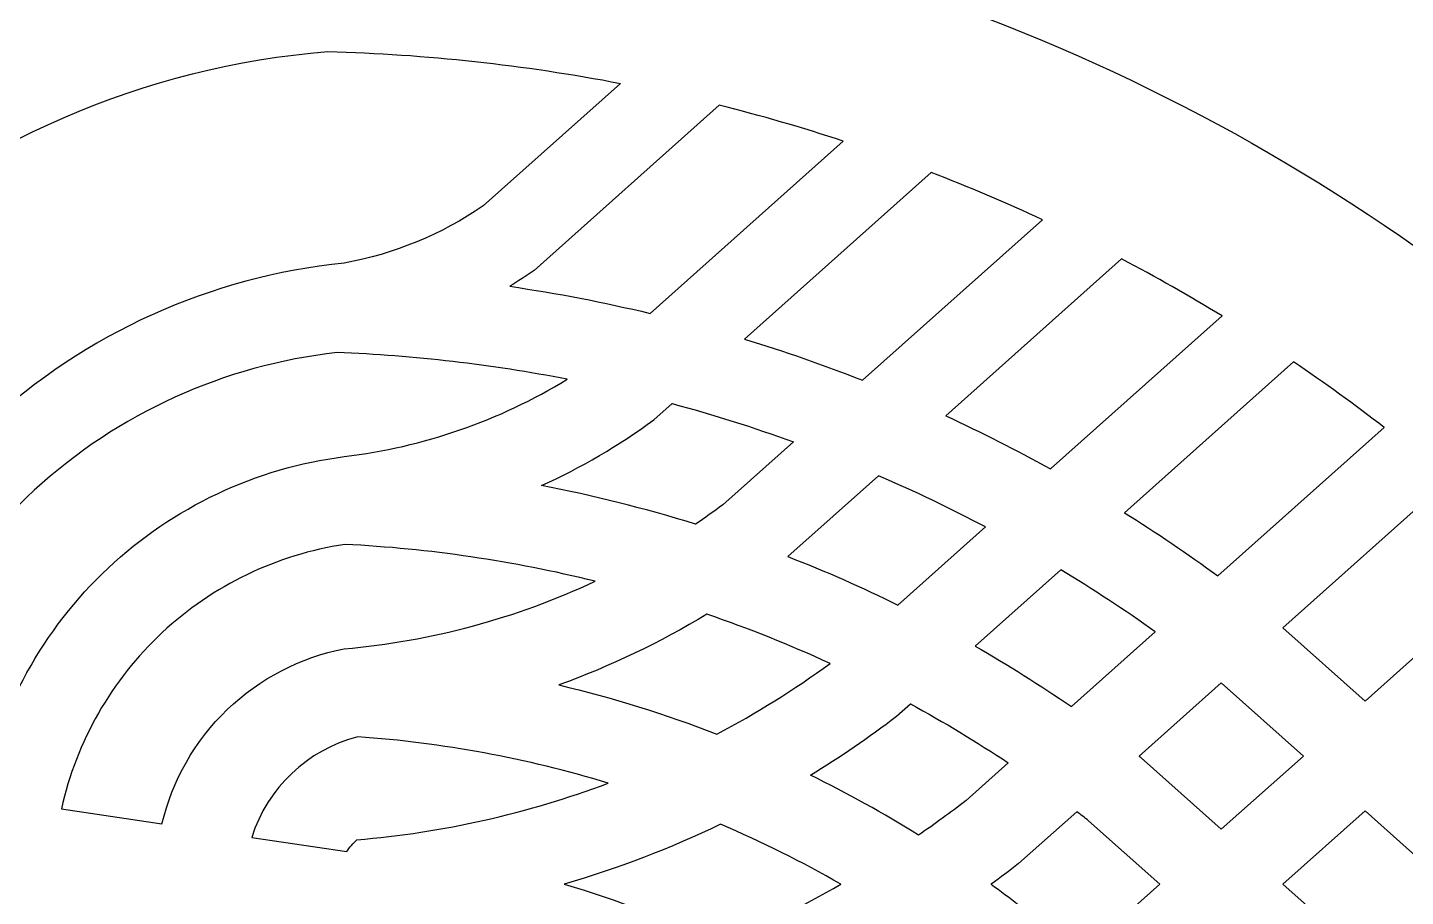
# Model space of a CAD drawing. Header units: centimetres. Extents: x -26.7 to 26.7, y -8.3 to 8.3.
# Drawn here: x -15.229 to -12.709, y -0.022 to 1.567 of the extents above; entities that cross this region are included whole.
import ezdxf

# ---------------------------------------------------------------- set-up
doc = ezdxf.new("R2010")
doc.units = ezdxf.units.CM
doc.header["$MEASUREMENT"] = 0
doc.layers.add('Layer 1', color=7, linetype='Continuous')

msp = doc.modelspace()

# ---------------------------------------------------------------- linework, layer by layer
at = {"layer": 'Layer 1', "color": 7}
for points, knots in [([(-17.97988, -6.49903), (-17.50148, -5.8997), (-17.22627, -5.16365), (-17.1941, -4.39746), (-17.1941, -4.39746), (-16.62958, -4.91649), (-15.9145, -5.24235), (-15.15243, -5.32786), (-15.15243, -5.32786), (-15.15243, -5.32786), (-13.59928, -5.41631), (-13.59928, -5.41631), (-13.59928, -5.41631), (-13.59928, -5.41631), (-13.68772, -3.86316), (-13.68772, -3.86316), (-13.68772, -3.86316), (-13.77323, -3.10108), (-14.0991, -2.38601), (-14.61812, -1.82149), (-14.61812, -1.82149), (-13.85194, -1.78932), (-13.11588, -1.5141), (-12.51655, -1.0357), (-12.51655, -1.0357), (-12.51655, -1.0357), (-11.35576, 0), (-11.35576, 0), (-11.35576, 0), (-11.35576, 0), (-12.51655, 1.03571), (-12.51655, 1.03571), (-12.51655, 1.03571), (-13.11588, 1.51411), (-13.85194, 1.78932), (-14.61812, 1.82149), (-14.61812, 1.82149), (-14.0991, 2.38601), (-13.77323, 3.10109), (-13.68772, 3.86316), (-13.68772, 3.86316), (-13.68772, 3.86316), (-13.59928, 5.41631), (-13.59928, 5.41631), (-13.59928, 5.41631), (-13.59928, 5.41631), (-15.15243, 5.32787), (-15.15243, 5.32787), (-15.15243, 5.32787), (-15.9145, 5.24236), (-16.62958, 4.91649), (-17.1941, 4.39747), (-17.1941, 4.39747), (-17.22627, 5.16365), (-17.50148, 5.89971), (-17.97988, 6.49904), (-17.97988, 6.49904), (-17.97988, 6.49904), (-19.01559, 7.65983), (-19.01559, 7.65983), (-19.01559, 7.65983), (-19.01559, 7.65983), (-20.0513, 6.49904), (-20.0513, 6.49904), (-20.0513, 6.49904), (-20.5297, 5.89971), (-20.80491, 5.16365), (-20.83708, 4.39747), (-20.83708, 4.39747), (-21.4016, 4.91649), (-22.11668, 5.24236), (-22.87875, 5.32787), (-22.87875, 5.32787), (-22.87875, 5.32787), (-24.4319, 5.41631), (-24.4319, 5.41631), (-24.4319, 5.41631), (-24.4319, 5.41631), (-24.34346, 3.86316), (-24.34346, 3.86316), (-24.34346, 3.86316), (-24.25795, 3.10109), (-23.93208, 2.38601), (-23.41306, 1.82149), (-23.41306, 1.82149), (-24.17924, 1.78932), (-24.91529, 1.51411), (-25.51463, 1.03571), (-25.51463, 1.03571), (-25.51463, 1.03571), (-26.67541, 0), (-26.67541, 0), (-26.67541, 0), (-26.67541, 0), (-25.51463, -1.0357), (-25.51463, -1.0357), (-25.51463, -1.0357), (-24.91529, -1.5141), (-24.17924, -1.78931), (-23.41306, -1.82149), (-23.41306, -1.82149), (-23.93208, -2.38601), (-24.25795, -3.10108), (-24.34346, -3.86316), (-24.34346, -3.86316), (-24.34346, -3.86316), (-24.4319, -5.41631), (-24.4319, -5.41631), (-24.4319, -5.41631), (-24.4319, -5.41631), (-22.87875, -5.32786), (-22.87875, -5.32786), (-22.87875, -5.32786), (-22.11667, -5.24235), (-21.4016, -4.91649), (-20.83708, -4.39746), (-20.83708, -4.39746), (-20.80491, -5.16365), (-20.5297, -5.8997), (-20.0513, -6.49903), (-20.0513, -6.49903), (-20.0513, -6.49903), (-19.01559, -7.65982), (-19.01559, -7.65982), (-19.01559, -7.65982), (-19.01559, -7.65982), (-17.97988, -6.49903), (-17.97988, -6.49903)], [0, 0, 0, 0, 0.030303, 0.030303, 0.030303, 0.030303, 0.0606061, 0.0606061, 0.0606061, 0.0606061, 0.0909091, 0.0909091, 0.0909091, 0.0909091, 0.1212121, 0.1212121, 0.1212121, 0.1212121, 0.1515152, 0.1515152, 0.1515152, 0.1515152, 0.1818182, 0.1818182, 0.1818182, 0.1818182, 0.2121212, 0.2121212, 0.2121212, 0.2121212, 0.2424242, 0.2424242, 0.2424242, 0.2424242, 0.2727273, 0.2727273, 0.2727273, 0.2727273, 0.3030303, 0.3030303, 0.3030303, 0.3030303, 0.3333333, 0.3333333, 0.3333333, 0.3333333, 0.3636364, 0.3636364, 0.3636364, 0.3636364, 0.3939394, 0.3939394, 0.3939394, 0.3939394, 0.4242424, 0.4242424, 0.4242424, 0.4242424, 0.4545455, 0.4545455, 0.4545455, 0.4545455, 0.4848485, 0.4848485, 0.4848485, 0.4848485, 0.5151515, 0.5151515, 0.5151515, 0.5151515, 0.5454545, 0.5454545, 0.5454545, 0.5454545, 0.5757576, 0.5757576, 0.5757576, 0.5757576, 0.6060606, 0.6060606, 0.6060606, 0.6060606, 0.6363636, 0.6363636, 0.6363636, 0.6363636, 0.6666667, 0.6666667, 0.6666667, 0.6666667, 0.6969697, 0.6969697, 0.6969697, 0.6969697, 0.7272727, 0.7272727, 0.7272727, 0.7272727, 0.7575758, 0.7575758, 0.7575758, 0.7575758, 0.7878788, 0.7878788, 0.7878788, 0.7878788, 0.8181818, 0.8181818, 0.8181818, 0.8181818, 0.8484848, 0.8484848, 0.8484848, 0.8484848, 0.8787879, 0.8787879, 0.8787879, 0.8787879, 0.9090909, 0.9090909, 0.9090909, 0.9090909, 0.9393939, 0.9393939, 0.9393939, 0.9393939, 1, 1, 1, 1]), ([(-15.64716, 0.20957), (-15.60481, 0.45167), (-15.48444, 0.67327), (-15.3044, 0.84058), (-15.3044, 0.84058), (-15.12436, 1.00789), (-14.89455, 1.11172), (-14.65, 1.13624), (-14.65, 1.13624), (-14.55891, 1.15299), (-14.47235, 1.18867), (-14.39592, 1.24099), (-14.39592, 1.24099), (-14.39592, 1.24099), (-14.14467, 1.46517), (-14.14467, 1.46517), (-14.14467, 1.46517), (-14.3213, 1.49911), (-14.5004, 1.51861), (-14.68019, 1.52346), (-14.68019, 1.52346), (-15.01591, 1.49605), (-15.33313, 1.35836), (-15.58243, 1.13185), (-15.58243, 1.13185), (-15.83172, 0.90533), (-15.99909, 0.60272), (-16.05845, 0.27116), (-16.05845, 0.27116), (-16.05845, 0.27116), (-15.64716, 0.20957), (-15.64716, 0.20957)], [0, 0, 0, 0, 0.1111111, 0.1111111, 0.1111111, 0.1111111, 0.2222222, 0.2222222, 0.2222222, 0.2222222, 0.3333333, 0.3333333, 0.3333333, 0.3333333, 0.4444444, 0.4444444, 0.4444444, 0.4444444, 0.5555556, 0.5555556, 0.5555556, 0.5555556, 0.6666667, 0.6666667, 0.6666667, 0.6666667, 0.7777778, 0.7777778, 0.7777778, 0.7777778, 1, 1, 1, 1]), ([(-14.34729, 1.09388), (-14.33217, 1.10309), (-14.31736, 1.1128), (-14.30287, 1.12298), (-14.30287, 1.12298), (-14.30287, 1.12298), (-13.96414, 1.42522), (-13.96414, 1.42522), (-13.96414, 1.42522), (-13.88775, 1.40606), (-13.81207, 1.38419), (-13.73723, 1.35963), (-13.73723, 1.35963), (-13.73723, 1.35963), (-14.09056, 1.04437), (-14.09056, 1.04437), (-14.09056, 1.04437), (-14.17536, 1.06471), (-14.26102, 1.08123), (-14.34729, 1.09388)], [0, 0, 0, 0, 0.1666667, 0.1666667, 0.1666667, 0.1666667, 0.3333333, 0.3333333, 0.3333333, 0.3333333, 0.5, 0.5, 0.5, 0.5, 0.6666667, 0.6666667, 0.6666667, 0.6666667, 1, 1, 1, 1]), ([(-13.70211, 0.92191), (-13.77305, 0.94987), (-13.84506, 0.97503), (-13.91798, 0.99733), (-13.91798, 0.99733), (-13.91798, 0.99733), (-13.57631, 1.30219), (-13.57631, 1.30219), (-13.57631, 1.30219), (-13.50754, 1.27563), (-13.43969, 1.24678), (-13.37285, 1.21569), (-13.37285, 1.21569), (-13.37285, 1.21569), (-13.70211, 0.92191), (-13.70211, 0.92191)], [0, 0, 0, 0, 0.2, 0.2, 0.2, 0.2, 0.4, 0.4, 0.4, 0.4, 0.6, 0.6, 0.6, 0.6, 1, 1, 1, 1]), ([(-13.3582, 0.75969), (-13.42084, 0.79441), (-13.48474, 0.8268), (-13.54976, 0.85681), (-13.54976, 0.85681), (-13.54976, 0.85681), (-13.22796, 1.14393), (-13.22796, 1.14393), (-13.22796, 1.14393), (-13.16566, 1.11116), (-13.10442, 1.07641), (-13.04433, 1.03974), (-13.04433, 1.03974), (-13.04433, 1.03974), (-13.3582, 0.75969), (-13.3582, 0.75969)], [0, 0, 0, 0, 0.2, 0.2, 0.2, 0.2, 0.4, 0.4, 0.4, 0.4, 0.6, 0.6, 0.6, 0.6, 1, 1, 1, 1]), ([(-15.31283, 0.15951), (-15.31283, 0.15951), (-15.51417, 0.18966), (-15.51417, 0.18966), (-15.51417, 0.18966), (-15.47423, 0.39379), (-15.37013, 0.57983), (-15.21707, 0.72067), (-15.21707, 0.72067), (-15.064, 0.8615), (-14.86995, 0.94977), (-14.66321, 0.97262), (-14.66321, 0.97262), (-14.52178, 0.96717), (-14.38097, 0.95085), (-14.24204, 0.92381), (-14.24204, 0.92381), (-14.36627, 0.84787), (-14.50542, 0.79965), (-14.65, 0.78243), (-14.65, 0.78243), (-14.81195, 0.7615), (-14.96319, 0.69004), (-15.08219, 0.5782), (-15.08219, 0.5782), (-15.20119, 0.46637), (-15.2819, 0.31986), (-15.31283, 0.15951)], [0, 0, 0, 0, 0.125, 0.125, 0.125, 0.125, 0.25, 0.25, 0.25, 0.25, 0.375, 0.375, 0.375, 0.375, 0.5, 0.5, 0.5, 0.5, 0.625, 0.625, 0.625, 0.625, 0.75, 0.75, 0.75, 0.75, 1, 1, 1, 1]), ([(-13.05186, 0.56396), (-13.10738, 0.60453), (-13.16433, 0.64313), (-13.22259, 0.67967), (-13.22259, 0.67967), (-13.22259, 0.67967), (-12.9134, 0.95553), (-12.9134, 0.95553), (-12.9134, 0.95553), (-12.85686, 0.91727), (-12.80152, 0.87726), (-12.74745, 0.83557), (-12.74745, 0.83557), (-12.74745, 0.83557), (-13.05186, 0.56396), (-13.05186, 0.56396)], [0, 0, 0, 0, 0.2, 0.2, 0.2, 0.2, 0.4, 0.4, 0.4, 0.4, 0.6, 0.6, 0.6, 0.6, 1, 1, 1, 1]), ([(-14.28939, 0.72926), (-14.19415, 0.71108), (-14.10001, 0.6875), (-14.00744, 0.65865), (-14.00744, 0.65865), (-13.9905, 0.6701), (-13.97383, 0.68191), (-13.95742, 0.69411), (-13.95742, 0.69411), (-13.95742, 0.69411), (-13.82832, 0.80929), (-13.82832, 0.80929), (-13.82832, 0.80929), (-13.90128, 0.83575), (-13.97532, 0.85911), (-14.05024, 0.87932), (-14.05024, 0.87932), (-14.05024, 0.87932), (-14.08364, 0.84953), (-14.08364, 0.84953), (-14.08364, 0.84953), (-14.14792, 0.80249), (-14.21686, 0.76218), (-14.28939, 0.72926)], [0, 0, 0, 0, 0.1428571, 0.1428571, 0.1428571, 0.1428571, 0.2857143, 0.2857143, 0.2857143, 0.2857143, 0.4285714, 0.4285714, 0.4285714, 0.4285714, 0.5714286, 0.5714286, 0.5714286, 0.5714286, 0.7142857, 0.7142857, 0.7142857, 0.7142857, 1, 1, 1, 1]), ([(-13.63719, 0.51076), (-13.70293, 0.54316), (-13.77002, 0.57273), (-13.83829, 0.59937), (-13.83829, 0.59937), (-13.83829, 0.59937), (-13.67244, 0.74735), (-13.67244, 0.74735), (-13.67244, 0.74735), (-13.60614, 0.71866), (-13.541, 0.68736), (-13.47716, 0.65356), (-13.47716, 0.65356), (-13.47716, 0.65356), (-13.63719, 0.51076), (-13.63719, 0.51076)], [0, 0, 0, 0, 0.2, 0.2, 0.2, 0.2, 0.4, 0.4, 0.4, 0.4, 0.6, 0.6, 0.6, 0.6, 1, 1, 1, 1]), ([(-12.7827, 0.33505), (-12.7827, 0.33505), (-12.9329, 0.46907), (-12.9329, 0.46907), (-12.9329, 0.46907), (-12.9329, 0.46907), (-12.6325, 0.73711), (-12.6325, 0.73711), (-12.6325, 0.73711), (-12.6325, 0.73711), (-12.48229, 0.60309), (-12.48229, 0.60309), (-12.48229, 0.60309), (-12.48229, 0.60309), (-12.7827, 0.33505), (-12.7827, 0.33505)], [0, 0, 0, 0, 0.2, 0.2, 0.2, 0.2, 0.4, 0.4, 0.4, 0.4, 0.6, 0.6, 0.6, 0.6, 1, 1, 1, 1]), ([(-14.98363, 0.11021), (-14.98363, 0.11021), (-15.16749, 0.13774), (-15.16749, 0.13774), (-15.16749, 0.13774), (-15.14007, 0.2614), (-15.07581, 0.37384), (-14.98318, 0.46023), (-14.98318, 0.46023), (-14.89055, 0.54662), (-14.77391, 0.6029), (-14.64864, 0.62164), (-14.64864, 0.62164), (-14.49437, 0.61389), (-14.3412, 0.59133), (-14.19124, 0.55429), (-14.19124, 0.55429), (-14.33573, 0.48649), (-14.49101, 0.44462), (-14.65, 0.4306), (-14.65, 0.4306), (-14.73054, 0.41496), (-14.80486, 0.37641), (-14.86403, 0.31958), (-14.86403, 0.31958), (-14.92321, 0.26275), (-14.96474, 0.19005), (-14.98363, 0.11021)], [0, 0, 0, 0, 0.125, 0.125, 0.125, 0.125, 0.25, 0.25, 0.25, 0.25, 0.375, 0.375, 0.375, 0.375, 0.5, 0.5, 0.5, 0.5, 0.625, 0.625, 0.625, 0.625, 0.75, 0.75, 0.75, 0.75, 1, 1, 1, 1]), ([(-13.3198, 0.32489), (-13.37703, 0.36419), (-13.43584, 0.40113), (-13.49607, 0.43565), (-13.49607, 0.43565), (-13.49607, 0.43565), (-13.33939, 0.57545), (-13.33939, 0.57545), (-13.33939, 0.57545), (-13.28035, 0.53971), (-13.22267, 0.50176), (-13.16647, 0.4617), (-13.16647, 0.4617), (-13.16647, 0.4617), (-13.3198, 0.32489), (-13.3198, 0.32489)], [0, 0, 0, 0, 0.2, 0.2, 0.2, 0.2, 0.4, 0.4, 0.4, 0.4, 0.6, 0.6, 0.6, 0.6, 1, 1, 1, 1]), ([(-13.96842, 0.27444), (-14.0627, 0.31109), (-14.15938, 0.34122), (-14.25779, 0.36463), (-14.25779, 0.36463), (-14.1633, 0.39863), (-14.07243, 0.44197), (-13.98654, 0.49399), (-13.98654, 0.49399), (-13.91003, 0.46772), (-13.83489, 0.43762), (-13.7614, 0.4038), (-13.7614, 0.4038), (-13.82724, 0.35581), (-13.89642, 0.31258), (-13.96842, 0.27444)], [0, 0, 0, 0, 0.2, 0.2, 0.2, 0.2, 0.4, 0.4, 0.4, 0.4, 0.6, 0.6, 0.6, 0.6, 1, 1, 1, 1]), ([(-13.04556, 0.10052), (-13.04556, 0.10052), (-13.19226, 0.23141), (-13.19226, 0.23141), (-13.19226, 0.23141), (-13.19352, 0.2324), (-13.19473, 0.23335), (-13.196, 0.23433), (-13.196, 0.23433), (-13.196, 0.23433), (-13.04556, 0.36856), (-13.04556, 0.36856), (-13.04556, 0.36856), (-13.04556, 0.36856), (-12.89535, 0.23454), (-12.89535, 0.23454), (-12.89535, 0.23454), (-12.89535, 0.23454), (-13.04556, 0.10052), (-13.04556, 0.10052)], [0, 0, 0, 0, 0.1666667, 0.1666667, 0.1666667, 0.1666667, 0.3333333, 0.3333333, 0.3333333, 0.3333333, 0.5, 0.5, 0.5, 0.5, 0.6666667, 0.6666667, 0.6666667, 0.6666667, 1, 1, 1, 1]), ([(-13.79728, 0.19945), (-13.72948, 0.16626), (-13.66342, 0.12963), (-13.59936, 0.08968), (-13.59936, 0.08968), (-13.5698, 0.11006), (-13.54078, 0.13121), (-13.51232, 0.15311), (-13.51232, 0.15311), (-13.51232, 0.15311), (-13.43526, 0.22187), (-13.43526, 0.22187), (-13.43526, 0.22187), (-13.4934, 0.2605), (-13.5532, 0.29657), (-13.61447, 0.33001), (-13.61447, 0.33001), (-13.61447, 0.33001), (-13.63992, 0.30731), (-13.63992, 0.30731), (-13.63992, 0.30731), (-13.6905, 0.26869), (-13.74302, 0.23269), (-13.79728, 0.19945)], [0, 0, 0, 0, 0.1428571, 0.1428571, 0.1428571, 0.1428571, 0.2857143, 0.2857143, 0.2857143, 0.2857143, 0.4285714, 0.4285714, 0.4285714, 0.4285714, 0.5714286, 0.5714286, 0.5714286, 0.5714286, 0.7142857, 0.7142857, 0.7142857, 0.7142857, 1, 1, 1, 1]), ([(-14.64551, 0.05958), (-14.64551, 0.05958), (-14.81944, 0.08562), (-14.81944, 0.08562), (-14.81944, 0.08562), (-14.79074, 0.17622), (-14.7175, 0.24571), (-14.62553, 0.26963), (-14.62553, 0.26963), (-14.47012, 0.25874), (-14.31644, 0.23027), (-14.16744, 0.18477), (-14.16744, 0.18477), (-14.31515, 0.12925), (-14.46982, 0.09443), (-14.62706, 0.08128), (-14.62706, 0.08128), (-14.63416, 0.07491), (-14.64036, 0.06761), (-14.64551, 0.05958)], [0, 0, 0, 0, 0.1666667, 0.1666667, 0.1666667, 0.1666667, 0.3333333, 0.3333333, 0.3333333, 0.3333333, 0.5, 0.5, 0.5, 0.5, 0.6666667, 0.6666667, 0.6666667, 0.6666667, 1, 1, 1, 1]), ([(-13.41645, -0.03762), (-13.43297, -0.02484), (-13.44966, -0.0123), (-13.46654, 0), (-13.46654, 0), (-13.44966, 0.01231), (-13.43297, 0.02485), (-13.41645, 0.03762), (-13.41645, 0.03762), (-13.41645, 0.03762), (-13.30989, 0.1327), (-13.30989, 0.1327), (-13.30989, 0.1327), (-13.30271, 0.12724), (-13.29554, 0.12173), (-13.28842, 0.11619), (-13.28842, 0.11619), (-13.28842, 0.11619), (-13.15821, 0), (-13.15821, 0), (-13.15821, 0), (-13.15821, 0), (-13.28842, -0.11618), (-13.28842, -0.11618), (-13.28842, -0.11618), (-13.29554, -0.12172), (-13.30271, -0.12723), (-13.30989, -0.13269), (-13.30989, -0.13269), (-13.30989, -0.13269), (-13.41645, -0.03762), (-13.41645, -0.03762)], [0, 0, 0, 0, 0.1111111, 0.1111111, 0.1111111, 0.1111111, 0.2222222, 0.2222222, 0.2222222, 0.2222222, 0.3333333, 0.3333333, 0.3333333, 0.3333333, 0.4444444, 0.4444444, 0.4444444, 0.4444444, 0.5555556, 0.5555556, 0.5555556, 0.5555556, 0.6666667, 0.6666667, 0.6666667, 0.6666667, 0.7777778, 0.7777778, 0.7777778, 0.7777778, 1, 1, 1, 1]), ([(-12.9329, 0), (-12.9329, 0), (-12.7827, -0.13401), (-12.7827, -0.13401), (-12.7827, -0.13401), (-12.7827, -0.13401), (-12.6325, 0), (-12.6325, 0), (-12.6325, 0), (-12.6325, 0), (-12.7827, 0.13402), (-12.7827, 0.13402), (-12.7827, 0.13402), (-12.7827, 0.13402), (-12.9329, 0), (-12.9329, 0)], [0, 0, 0, 0, 0.2, 0.2, 0.2, 0.2, 0.4, 0.4, 0.4, 0.4, 0.6, 0.6, 0.6, 0.6, 1, 1, 1, 1]), ([(-13.96173, -0.10977), (-14.05387, -0.06539), (-14.14951, -0.02867), (-14.24768, 0), (-14.24768, 0), (-14.14951, 0.02868), (-14.05387, 0.06539), (-13.96173, 0.10978), (-13.96173, 0.10978), (-13.8862, 0.07761), (-13.81265, 0.04095), (-13.74149, 0), (-13.74149, 0), (-13.81265, -0.04094), (-13.8862, -0.0776), (-13.96173, -0.10977)], [0, 0, 0, 0, 0.2, 0.2, 0.2, 0.2, 0.4, 0.4, 0.4, 0.4, 0.6, 0.6, 0.6, 0.6, 1, 1, 1, 1])]:
    msp.add_open_spline(points, degree=3, knots=knots, dxfattribs=at)
at = {"layer": 'Layer 1', "lineweight": 9}
for points, knots in [([(-17.97988, -6.49903), (-17.50148, -5.8997), (-17.22627, -5.16365), (-17.1941, -4.39746), (-17.1941, -4.39746), (-16.62958, -4.91649), (-15.9145, -5.24235), (-15.15243, -5.32786), (-15.15243, -5.32786), (-15.15243, -5.32786), (-13.59928, -5.41631), (-13.59928, -5.41631), (-13.59928, -5.41631), (-13.59928, -5.41631), (-13.68772, -3.86316), (-13.68772, -3.86316), (-13.68772, -3.86316), (-13.77323, -3.10108), (-14.0991, -2.38601), (-14.61812, -1.82149), (-14.61812, -1.82149), (-13.85194, -1.78932), (-13.11588, -1.5141), (-12.51655, -1.0357), (-12.51655, -1.0357), (-12.51655, -1.0357), (-11.35576, 0), (-11.35576, 0), (-11.35576, 0), (-11.35576, 0), (-12.51655, 1.03571), (-12.51655, 1.03571), (-12.51655, 1.03571), (-13.11588, 1.51411), (-13.85194, 1.78932), (-14.61812, 1.82149), (-14.61812, 1.82149), (-14.0991, 2.38601), (-13.77323, 3.10109), (-13.68772, 3.86316), (-13.68772, 3.86316), (-13.68772, 3.86316), (-13.59928, 5.41631), (-13.59928, 5.41631), (-13.59928, 5.41631), (-13.59928, 5.41631), (-15.15243, 5.32787), (-15.15243, 5.32787), (-15.15243, 5.32787), (-15.9145, 5.24236), (-16.62958, 4.91649), (-17.1941, 4.39747), (-17.1941, 4.39747), (-17.22627, 5.16365), (-17.50148, 5.89971), (-17.97988, 6.49904), (-17.97988, 6.49904), (-17.97988, 6.49904), (-19.01559, 7.65983), (-19.01559, 7.65983), (-19.01559, 7.65983), (-19.01559, 7.65983), (-20.0513, 6.49904), (-20.0513, 6.49904), (-20.0513, 6.49904), (-20.5297, 5.89971), (-20.80491, 5.16365), (-20.83708, 4.39747), (-20.83708, 4.39747), (-21.4016, 4.91649), (-22.11668, 5.24236), (-22.87875, 5.32787), (-22.87875, 5.32787), (-22.87875, 5.32787), (-24.4319, 5.41631), (-24.4319, 5.41631), (-24.4319, 5.41631), (-24.4319, 5.41631), (-24.34346, 3.86316), (-24.34346, 3.86316), (-24.34346, 3.86316), (-24.25795, 3.10109), (-23.93208, 2.38601), (-23.41306, 1.82149), (-23.41306, 1.82149), (-24.17924, 1.78932), (-24.91529, 1.51411), (-25.51463, 1.03571), (-25.51463, 1.03571), (-25.51463, 1.03571), (-26.67541, 0), (-26.67541, 0), (-26.67541, 0), (-26.67541, 0), (-25.51463, -1.0357), (-25.51463, -1.0357), (-25.51463, -1.0357), (-24.91529, -1.5141), (-24.17924, -1.78931), (-23.41306, -1.82149), (-23.41306, -1.82149), (-23.93208, -2.38601), (-24.25795, -3.10108), (-24.34346, -3.86316), (-24.34346, -3.86316), (-24.34346, -3.86316), (-24.4319, -5.41631), (-24.4319, -5.41631), (-24.4319, -5.41631), (-24.4319, -5.41631), (-22.87875, -5.32786), (-22.87875, -5.32786), (-22.87875, -5.32786), (-22.11667, -5.24235), (-21.4016, -4.91649), (-20.83708, -4.39746), (-20.83708, -4.39746), (-20.80491, -5.16365), (-20.5297, -5.8997), (-20.0513, -6.49903), (-20.0513, -6.49903), (-20.0513, -6.49903), (-19.01559, -7.65982), (-19.01559, -7.65982), (-19.01559, -7.65982), (-19.01559, -7.65982), (-17.97988, -6.49903), (-17.97988, -6.49903)], [0, 0, 0, 0, 0.030303, 0.030303, 0.030303, 0.030303, 0.0606061, 0.0606061, 0.0606061, 0.0606061, 0.0909091, 0.0909091, 0.0909091, 0.0909091, 0.1212121, 0.1212121, 0.1212121, 0.1212121, 0.1515152, 0.1515152, 0.1515152, 0.1515152, 0.1818182, 0.1818182, 0.1818182, 0.1818182, 0.2121212, 0.2121212, 0.2121212, 0.2121212, 0.2424242, 0.2424242, 0.2424242, 0.2424242, 0.2727273, 0.2727273, 0.2727273, 0.2727273, 0.3030303, 0.3030303, 0.3030303, 0.3030303, 0.3333333, 0.3333333, 0.3333333, 0.3333333, 0.3636364, 0.3636364, 0.3636364, 0.3636364, 0.3939394, 0.3939394, 0.3939394, 0.3939394, 0.4242424, 0.4242424, 0.4242424, 0.4242424, 0.4545455, 0.4545455, 0.4545455, 0.4545455, 0.4848485, 0.4848485, 0.4848485, 0.4848485, 0.5151515, 0.5151515, 0.5151515, 0.5151515, 0.5454545, 0.5454545, 0.5454545, 0.5454545, 0.5757576, 0.5757576, 0.5757576, 0.5757576, 0.6060606, 0.6060606, 0.6060606, 0.6060606, 0.6363636, 0.6363636, 0.6363636, 0.6363636, 0.6666667, 0.6666667, 0.6666667, 0.6666667, 0.6969697, 0.6969697, 0.6969697, 0.6969697, 0.7272727, 0.7272727, 0.7272727, 0.7272727, 0.7575758, 0.7575758, 0.7575758, 0.7575758, 0.7878788, 0.7878788, 0.7878788, 0.7878788, 0.8181818, 0.8181818, 0.8181818, 0.8181818, 0.8484848, 0.8484848, 0.8484848, 0.8484848, 0.8787879, 0.8787879, 0.8787879, 0.8787879, 0.9090909, 0.9090909, 0.9090909, 0.9090909, 0.9393939, 0.9393939, 0.9393939, 0.9393939, 1, 1, 1, 1]), ([(-15.64716, 0.20957), (-15.60481, 0.45167), (-15.48444, 0.67327), (-15.3044, 0.84058), (-15.3044, 0.84058), (-15.12436, 1.00789), (-14.89455, 1.11172), (-14.65, 1.13624), (-14.65, 1.13624), (-14.55891, 1.15299), (-14.47235, 1.18867), (-14.39592, 1.24099), (-14.39592, 1.24099), (-14.39592, 1.24099), (-14.14467, 1.46517), (-14.14467, 1.46517), (-14.14467, 1.46517), (-14.3213, 1.49911), (-14.5004, 1.51861), (-14.68019, 1.52346), (-14.68019, 1.52346), (-15.01591, 1.49605), (-15.33313, 1.35836), (-15.58243, 1.13185), (-15.58243, 1.13185), (-15.83172, 0.90533), (-15.99909, 0.60272), (-16.05845, 0.27116), (-16.05845, 0.27116), (-16.05845, 0.27116), (-15.64716, 0.20957), (-15.64716, 0.20957)], [0, 0, 0, 0, 0.1111111, 0.1111111, 0.1111111, 0.1111111, 0.2222222, 0.2222222, 0.2222222, 0.2222222, 0.3333333, 0.3333333, 0.3333333, 0.3333333, 0.4444444, 0.4444444, 0.4444444, 0.4444444, 0.5555556, 0.5555556, 0.5555556, 0.5555556, 0.6666667, 0.6666667, 0.6666667, 0.6666667, 0.7777778, 0.7777778, 0.7777778, 0.7777778, 1, 1, 1, 1]), ([(-14.34729, 1.09388), (-14.33217, 1.10309), (-14.31736, 1.1128), (-14.30287, 1.12298), (-14.30287, 1.12298), (-14.30287, 1.12298), (-13.96414, 1.42522), (-13.96414, 1.42522), (-13.96414, 1.42522), (-13.88775, 1.40606), (-13.81207, 1.38419), (-13.73723, 1.35963), (-13.73723, 1.35963), (-13.73723, 1.35963), (-14.09056, 1.04437), (-14.09056, 1.04437), (-14.09056, 1.04437), (-14.17536, 1.06471), (-14.26102, 1.08123), (-14.34729, 1.09388)], [0, 0, 0, 0, 0.1666667, 0.1666667, 0.1666667, 0.1666667, 0.3333333, 0.3333333, 0.3333333, 0.3333333, 0.5, 0.5, 0.5, 0.5, 0.6666667, 0.6666667, 0.6666667, 0.6666667, 1, 1, 1, 1]), ([(-13.70211, 0.92191), (-13.77305, 0.94987), (-13.84506, 0.97503), (-13.91798, 0.99733), (-13.91798, 0.99733), (-13.91798, 0.99733), (-13.57631, 1.30219), (-13.57631, 1.30219), (-13.57631, 1.30219), (-13.50754, 1.27563), (-13.43969, 1.24678), (-13.37285, 1.21569), (-13.37285, 1.21569), (-13.37285, 1.21569), (-13.70211, 0.92191), (-13.70211, 0.92191)], [0, 0, 0, 0, 0.2, 0.2, 0.2, 0.2, 0.4, 0.4, 0.4, 0.4, 0.6, 0.6, 0.6, 0.6, 1, 1, 1, 1]), ([(-13.3582, 0.75969), (-13.42084, 0.79441), (-13.48474, 0.8268), (-13.54976, 0.85681), (-13.54976, 0.85681), (-13.54976, 0.85681), (-13.22796, 1.14393), (-13.22796, 1.14393), (-13.22796, 1.14393), (-13.16566, 1.11116), (-13.10442, 1.07641), (-13.04433, 1.03974), (-13.04433, 1.03974), (-13.04433, 1.03974), (-13.3582, 0.75969), (-13.3582, 0.75969)], [0, 0, 0, 0, 0.2, 0.2, 0.2, 0.2, 0.4, 0.4, 0.4, 0.4, 0.6, 0.6, 0.6, 0.6, 1, 1, 1, 1]), ([(-15.31283, 0.15951), (-15.31283, 0.15951), (-15.51417, 0.18966), (-15.51417, 0.18966), (-15.51417, 0.18966), (-15.47423, 0.39379), (-15.37013, 0.57983), (-15.21707, 0.72067), (-15.21707, 0.72067), (-15.064, 0.8615), (-14.86995, 0.94977), (-14.66321, 0.97262), (-14.66321, 0.97262), (-14.52178, 0.96717), (-14.38097, 0.95085), (-14.24204, 0.92381), (-14.24204, 0.92381), (-14.36627, 0.84787), (-14.50542, 0.79965), (-14.65, 0.78243), (-14.65, 0.78243), (-14.81195, 0.7615), (-14.96319, 0.69004), (-15.08219, 0.5782), (-15.08219, 0.5782), (-15.20119, 0.46637), (-15.2819, 0.31986), (-15.31283, 0.15951)], [0, 0, 0, 0, 0.125, 0.125, 0.125, 0.125, 0.25, 0.25, 0.25, 0.25, 0.375, 0.375, 0.375, 0.375, 0.5, 0.5, 0.5, 0.5, 0.625, 0.625, 0.625, 0.625, 0.75, 0.75, 0.75, 0.75, 1, 1, 1, 1]), ([(-13.05186, 0.56396), (-13.10738, 0.60453), (-13.16433, 0.64313), (-13.22259, 0.67967), (-13.22259, 0.67967), (-13.22259, 0.67967), (-12.9134, 0.95553), (-12.9134, 0.95553), (-12.9134, 0.95553), (-12.85686, 0.91727), (-12.80152, 0.87726), (-12.74745, 0.83557), (-12.74745, 0.83557), (-12.74745, 0.83557), (-13.05186, 0.56396), (-13.05186, 0.56396)], [0, 0, 0, 0, 0.2, 0.2, 0.2, 0.2, 0.4, 0.4, 0.4, 0.4, 0.6, 0.6, 0.6, 0.6, 1, 1, 1, 1]), ([(-14.28939, 0.72926), (-14.19415, 0.71108), (-14.10001, 0.6875), (-14.00744, 0.65865), (-14.00744, 0.65865), (-13.9905, 0.6701), (-13.97383, 0.68191), (-13.95742, 0.69411), (-13.95742, 0.69411), (-13.95742, 0.69411), (-13.82832, 0.80929), (-13.82832, 0.80929), (-13.82832, 0.80929), (-13.90128, 0.83575), (-13.97532, 0.85911), (-14.05024, 0.87932), (-14.05024, 0.87932), (-14.05024, 0.87932), (-14.08364, 0.84953), (-14.08364, 0.84953), (-14.08364, 0.84953), (-14.14792, 0.80249), (-14.21686, 0.76218), (-14.28939, 0.72926)], [0, 0, 0, 0, 0.1428571, 0.1428571, 0.1428571, 0.1428571, 0.2857143, 0.2857143, 0.2857143, 0.2857143, 0.4285714, 0.4285714, 0.4285714, 0.4285714, 0.5714286, 0.5714286, 0.5714286, 0.5714286, 0.7142857, 0.7142857, 0.7142857, 0.7142857, 1, 1, 1, 1]), ([(-13.63719, 0.51076), (-13.70293, 0.54316), (-13.77002, 0.57273), (-13.83829, 0.59937), (-13.83829, 0.59937), (-13.83829, 0.59937), (-13.67244, 0.74735), (-13.67244, 0.74735), (-13.67244, 0.74735), (-13.60614, 0.71866), (-13.541, 0.68736), (-13.47716, 0.65356), (-13.47716, 0.65356), (-13.47716, 0.65356), (-13.63719, 0.51076), (-13.63719, 0.51076)], [0, 0, 0, 0, 0.2, 0.2, 0.2, 0.2, 0.4, 0.4, 0.4, 0.4, 0.6, 0.6, 0.6, 0.6, 1, 1, 1, 1]), ([(-12.7827, 0.33505), (-12.7827, 0.33505), (-12.9329, 0.46907), (-12.9329, 0.46907), (-12.9329, 0.46907), (-12.9329, 0.46907), (-12.6325, 0.73711), (-12.6325, 0.73711), (-12.6325, 0.73711), (-12.6325, 0.73711), (-12.48229, 0.60309), (-12.48229, 0.60309), (-12.48229, 0.60309), (-12.48229, 0.60309), (-12.7827, 0.33505), (-12.7827, 0.33505)], [0, 0, 0, 0, 0.2, 0.2, 0.2, 0.2, 0.4, 0.4, 0.4, 0.4, 0.6, 0.6, 0.6, 0.6, 1, 1, 1, 1]), ([(-14.98363, 0.11021), (-14.98363, 0.11021), (-15.16749, 0.13774), (-15.16749, 0.13774), (-15.16749, 0.13774), (-15.14007, 0.2614), (-15.07581, 0.37384), (-14.98318, 0.46023), (-14.98318, 0.46023), (-14.89055, 0.54662), (-14.77391, 0.6029), (-14.64864, 0.62164), (-14.64864, 0.62164), (-14.49437, 0.61389), (-14.3412, 0.59133), (-14.19124, 0.55429), (-14.19124, 0.55429), (-14.33573, 0.48649), (-14.49101, 0.44462), (-14.65, 0.4306), (-14.65, 0.4306), (-14.73054, 0.41496), (-14.80486, 0.37641), (-14.86403, 0.31958), (-14.86403, 0.31958), (-14.92321, 0.26275), (-14.96474, 0.19005), (-14.98363, 0.11021)], [0, 0, 0, 0, 0.125, 0.125, 0.125, 0.125, 0.25, 0.25, 0.25, 0.25, 0.375, 0.375, 0.375, 0.375, 0.5, 0.5, 0.5, 0.5, 0.625, 0.625, 0.625, 0.625, 0.75, 0.75, 0.75, 0.75, 1, 1, 1, 1]), ([(-13.3198, 0.32489), (-13.37703, 0.36419), (-13.43584, 0.40113), (-13.49607, 0.43565), (-13.49607, 0.43565), (-13.49607, 0.43565), (-13.33939, 0.57545), (-13.33939, 0.57545), (-13.33939, 0.57545), (-13.28035, 0.53971), (-13.22267, 0.50176), (-13.16647, 0.4617), (-13.16647, 0.4617), (-13.16647, 0.4617), (-13.3198, 0.32489), (-13.3198, 0.32489)], [0, 0, 0, 0, 0.2, 0.2, 0.2, 0.2, 0.4, 0.4, 0.4, 0.4, 0.6, 0.6, 0.6, 0.6, 1, 1, 1, 1]), ([(-13.96842, 0.27444), (-14.0627, 0.31109), (-14.15938, 0.34122), (-14.25779, 0.36463), (-14.25779, 0.36463), (-14.1633, 0.39863), (-14.07243, 0.44197), (-13.98654, 0.49399), (-13.98654, 0.49399), (-13.91003, 0.46772), (-13.83489, 0.43762), (-13.7614, 0.4038), (-13.7614, 0.4038), (-13.82724, 0.35581), (-13.89642, 0.31258), (-13.96842, 0.27444)], [0, 0, 0, 0, 0.2, 0.2, 0.2, 0.2, 0.4, 0.4, 0.4, 0.4, 0.6, 0.6, 0.6, 0.6, 1, 1, 1, 1]), ([(-13.04556, 0.10052), (-13.04556, 0.10052), (-13.19226, 0.23141), (-13.19226, 0.23141), (-13.19226, 0.23141), (-13.19352, 0.2324), (-13.19473, 0.23335), (-13.196, 0.23433), (-13.196, 0.23433), (-13.196, 0.23433), (-13.04556, 0.36856), (-13.04556, 0.36856), (-13.04556, 0.36856), (-13.04556, 0.36856), (-12.89535, 0.23454), (-12.89535, 0.23454), (-12.89535, 0.23454), (-12.89535, 0.23454), (-13.04556, 0.10052), (-13.04556, 0.10052)], [0, 0, 0, 0, 0.1666667, 0.1666667, 0.1666667, 0.1666667, 0.3333333, 0.3333333, 0.3333333, 0.3333333, 0.5, 0.5, 0.5, 0.5, 0.6666667, 0.6666667, 0.6666667, 0.6666667, 1, 1, 1, 1]), ([(-13.79728, 0.19945), (-13.72948, 0.16626), (-13.66342, 0.12963), (-13.59936, 0.08968), (-13.59936, 0.08968), (-13.5698, 0.11006), (-13.54078, 0.13121), (-13.51232, 0.15311), (-13.51232, 0.15311), (-13.51232, 0.15311), (-13.43526, 0.22187), (-13.43526, 0.22187), (-13.43526, 0.22187), (-13.4934, 0.2605), (-13.5532, 0.29657), (-13.61447, 0.33001), (-13.61447, 0.33001), (-13.61447, 0.33001), (-13.63992, 0.30731), (-13.63992, 0.30731), (-13.63992, 0.30731), (-13.6905, 0.26869), (-13.74302, 0.23269), (-13.79728, 0.19945)], [0, 0, 0, 0, 0.1428571, 0.1428571, 0.1428571, 0.1428571, 0.2857143, 0.2857143, 0.2857143, 0.2857143, 0.4285714, 0.4285714, 0.4285714, 0.4285714, 0.5714286, 0.5714286, 0.5714286, 0.5714286, 0.7142857, 0.7142857, 0.7142857, 0.7142857, 1, 1, 1, 1]), ([(-14.64551, 0.05958), (-14.64551, 0.05958), (-14.81944, 0.08562), (-14.81944, 0.08562), (-14.81944, 0.08562), (-14.79074, 0.17622), (-14.7175, 0.24571), (-14.62553, 0.26963), (-14.62553, 0.26963), (-14.47012, 0.25874), (-14.31644, 0.23027), (-14.16744, 0.18477), (-14.16744, 0.18477), (-14.31515, 0.12925), (-14.46982, 0.09443), (-14.62706, 0.08128), (-14.62706, 0.08128), (-14.63416, 0.07491), (-14.64036, 0.06761), (-14.64551, 0.05958)], [0, 0, 0, 0, 0.1666667, 0.1666667, 0.1666667, 0.1666667, 0.3333333, 0.3333333, 0.3333333, 0.3333333, 0.5, 0.5, 0.5, 0.5, 0.6666667, 0.6666667, 0.6666667, 0.6666667, 1, 1, 1, 1]), ([(-13.41645, -0.03762), (-13.43297, -0.02484), (-13.44966, -0.0123), (-13.46654, 0), (-13.46654, 0), (-13.44966, 0.01231), (-13.43297, 0.02485), (-13.41645, 0.03762), (-13.41645, 0.03762), (-13.41645, 0.03762), (-13.30989, 0.1327), (-13.30989, 0.1327), (-13.30989, 0.1327), (-13.30271, 0.12724), (-13.29554, 0.12173), (-13.28842, 0.11619), (-13.28842, 0.11619), (-13.28842, 0.11619), (-13.15821, 0), (-13.15821, 0), (-13.15821, 0), (-13.15821, 0), (-13.28842, -0.11618), (-13.28842, -0.11618), (-13.28842, -0.11618), (-13.29554, -0.12172), (-13.30271, -0.12723), (-13.30989, -0.13269), (-13.30989, -0.13269), (-13.30989, -0.13269), (-13.41645, -0.03762), (-13.41645, -0.03762)], [0, 0, 0, 0, 0.1111111, 0.1111111, 0.1111111, 0.1111111, 0.2222222, 0.2222222, 0.2222222, 0.2222222, 0.3333333, 0.3333333, 0.3333333, 0.3333333, 0.4444444, 0.4444444, 0.4444444, 0.4444444, 0.5555556, 0.5555556, 0.5555556, 0.5555556, 0.6666667, 0.6666667, 0.6666667, 0.6666667, 0.7777778, 0.7777778, 0.7777778, 0.7777778, 1, 1, 1, 1]), ([(-12.9329, 0), (-12.9329, 0), (-12.7827, -0.13401), (-12.7827, -0.13401), (-12.7827, -0.13401), (-12.7827, -0.13401), (-12.6325, 0), (-12.6325, 0), (-12.6325, 0), (-12.6325, 0), (-12.7827, 0.13402), (-12.7827, 0.13402), (-12.7827, 0.13402), (-12.7827, 0.13402), (-12.9329, 0), (-12.9329, 0)], [0, 0, 0, 0, 0.2, 0.2, 0.2, 0.2, 0.4, 0.4, 0.4, 0.4, 0.6, 0.6, 0.6, 0.6, 1, 1, 1, 1]), ([(-13.96173, -0.10977), (-14.05387, -0.06539), (-14.14951, -0.02867), (-14.24768, 0), (-14.24768, 0), (-14.14951, 0.02868), (-14.05387, 0.06539), (-13.96173, 0.10978), (-13.96173, 0.10978), (-13.8862, 0.07761), (-13.81265, 0.04095), (-13.74149, 0), (-13.74149, 0), (-13.81265, -0.04094), (-13.8862, -0.0776), (-13.96173, -0.10977)], [0, 0, 0, 0, 0.2, 0.2, 0.2, 0.2, 0.4, 0.4, 0.4, 0.4, 0.6, 0.6, 0.6, 0.6, 1, 1, 1, 1])]:
    msp.add_open_spline(points, degree=3, knots=knots, dxfattribs=at)

doc.saveas('drawing.dxf')
